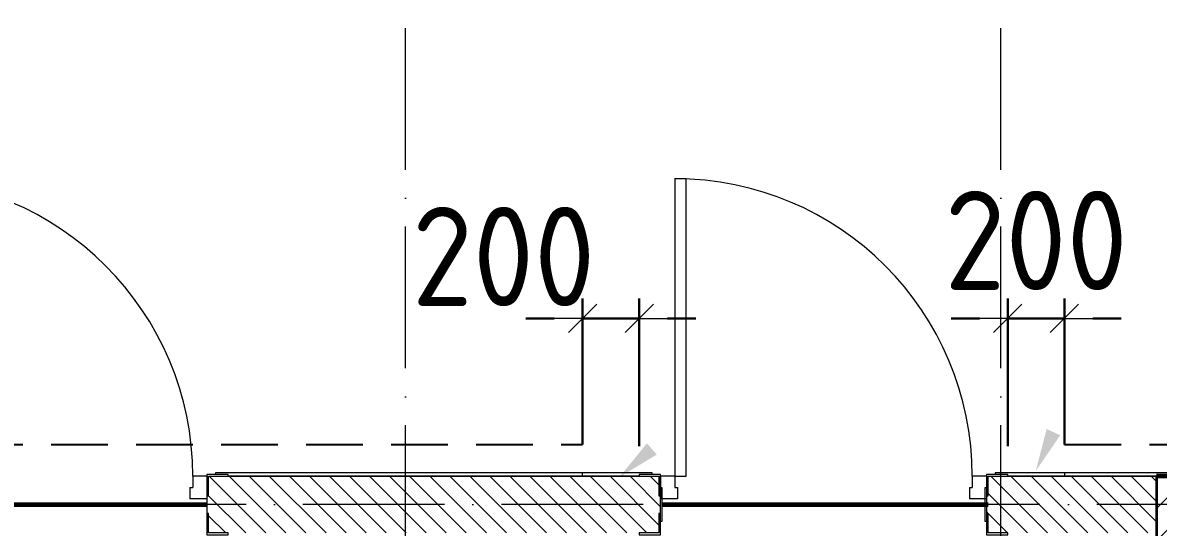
# Model space of a CAD drawing. Header units: millimetres. Extents: x -213536 to 1564669, y -45299 to 942238.
# Drawn here: x 575814 to 579820, y 432955 to 434735 of the extents above; entities that cross this region are included whole.
import ezdxf

# ---------------------------------------------------------------- set-up
doc = ezdxf.new("R2010")
doc.units = ezdxf.units.MM
doc.linetypes.add('50_200_ШТРИХ_1Т_ш5_п1_п1_', pattern=[700, 500, -100, 0, -100])
doc.linetypes.add('Штриховая _2 мм - 1 мм_', pattern=[300, 200, -100])
for name, color, linetype, lineweight in [('0-1', 7, 'Continuous', 5), ('0-2', 7, 'Continuous', 9), ('2.2) ПГП двери 2.4 -', 134, 'Continuous', 60), ('3) ЖБ 4м', 3, 'Continuous', 30), ('Каркас_Импост', 7, 'Continuous', 13), ('Несущие колонны', 7, 'Continuous', 9), ('Несущие колонны-1', 7, 'Continuous', 35), ('Обобщенные модели', 7, 'Continuous', 9), ('Общие ребра', 7, 'Continuous', 9), ('Оси-2', 7, '50_200_ШТРИХ_1Т_ш5_п1_п1_', 9), ('Открывание-1', 7, 'Continuous', 9), ('Панель', 7, 'Continuous', 13), ('Размеры', 7, 'Continuous', 15), ('Стены-1', 7, 'Continuous', 13), ('Текстовые примечания', 7, 'Continuous', 9), ('Штриховка разреза-1', 7, 'Continuous', 9)]:
    doc.layers.add(name, color=color, linetype=linetype, lineweight=lineweight)
doc.layers.add('СТ-1_1', color=7, linetype='Штриховая _2 мм - 1 мм_', lineweight=90, true_color=0x888888)
doc.layers.get('0-2').off()
doc.styles.add('СПДС', font='isocpeur.ttf', dxfattribs={"width": 0.9})
doc.dimstyles.new('Размера А3', dxfattribs={"dimtxt": 200, "dimasz": 100, "dimexe": 70, "dimexo": 100, "dimgap": 20, "dimtad": 1, "dimdec": 0, "dimrnd": 10, "dimzin": 0, "dimdsep": 46, "dimtxsty": 'СПДС', "dimblk": 'ARROWHEAD_6', "dimcen": 1, "dimclrd": 256, "dimclre": 256, "dimclrt": 256, "dimazin": 0, "dimtfac": 1, "dimtdec": 0, "dimtmove": 2, "dimatfit": 3, "dimfxl": 1, "dimtolj": 1, "dimtzin": 0, "dimarcsym": 0})

# ---------------------------------------------------------------- blocks, each defined once
blk = doc.blocks.new('ARROWHEAD_6')
at = {"color": 0, "linetype": 'Continuous'}
for p, q in [((-0.5, -0.5), (0.5, 0.5)), ((0, 0), (-1, 0))]:
    blk.add_line(p, q, dxfattribs=at)
blk = doc.blocks.new('*D4797')
at = {"layer": 'Defpoints', "color": 0, "transparency": 16777216}
for p in [(441617.1, 433692.4), (441417.1, 433147.4), (441617.1, 433141.4)]:
    blk.add_point(p, dxfattribs=at)
at = {"layer": 'Размеры', "lineweight": -2, "transparency": 16777216}
for p, q in [((441417.1, 433247.4), (441417.1, 433762.4)), ((441617.1, 433241.4), (441617.1, 433762.4)), ((441317.1, 433692.4), (441217.1, 433692.4)), ((441417.1, 433692.4), (441617.1, 433692.4)), ((441717.1, 433692.4), (441817.1, 433692.4))]:
    blk.add_line(p, q, dxfattribs=at)
at = {"layer": 'Размеры', "lineweight": -2, "transparency": 16777216, "xscale": 100, "yscale": 100, "zscale": 100}
blk.add_blockref('ARROWHEAD_6', (441417.1, 433692.4), dxfattribs=at)
at = {"layer": 'Размеры', "lineweight": -2, "transparency": 16777216, "xscale": 100, "yscale": 100, "zscale": 100, "rotation": 180}
blk.add_blockref('ARROWHEAD_6', (441617.1, 433692.4), dxfattribs=at)
at = {"layer": 'Размеры', "transparency": 16777216, "insert": (440815.1, 434085.7), "char_height": 350, "width": 1.866, "attachment_point": 1, "line_spacing_factor": 1.149209, "style": 'СПДС'}
blk.add_mtext('\\A1;200', dxfattribs=at)
blk = doc.blocks.new('*D4798')
at = {"layer": 'Defpoints', "color": 0, "transparency": 16777216}
for p in [(443117.1, 433692.4), (442917.1, 433141.4), (443117.1, 433147.4)]:
    blk.add_point(p, dxfattribs=at)
at = {"layer": 'Размеры', "lineweight": -2, "transparency": 16777216}
for p, q in [((442917.1, 433241.4), (442917.1, 433762.4)), ((443117.1, 433247.4), (443117.1, 433762.4)), ((442817.1, 433692.4), (442717.1, 433692.4)), ((442917.1, 433692.4), (443117.1, 433692.4)), ((443217.1, 433692.4), (443317.1, 433692.4))]:
    blk.add_line(p, q, dxfattribs=at)
at = {"layer": 'Размеры', "lineweight": -2, "transparency": 16777216, "xscale": 100, "yscale": 100, "zscale": 100}
blk.add_blockref('ARROWHEAD_6', (442917.1, 433692.4), dxfattribs=at)
at = {"layer": 'Размеры', "lineweight": -2, "transparency": 16777216, "xscale": 100, "yscale": 100, "zscale": 100, "rotation": 180}
blk.add_blockref('ARROWHEAD_6', (443117.1, 433692.4), dxfattribs=at)
at = {"layer": 'Размеры', "transparency": 16777216, "insert": (443017.1, 433967.4), "char_height": 350, "width": 1.866, "attachment_point": 5, "style": 'СПДС'}
blk.add_mtext('\\A1;200', dxfattribs=at)
blk = doc.blocks.new('BSC_Колонна _Прямоугольная - 500х500-V64-АИ2_03_План отделки стен 3-го этажа _Часть 2_')
at = {"layer": 'Несущие колонны'}
h = blk.add_hatch(dxfattribs=at)
h.set_pattern_fill('FP_72', color=256, style=0, pattern_type=2)
h.set_pattern_definition([(45, (-13000, -7650), (-114.0493, 114.0493), []), (45, (-12885.95, -7650), (-114.0493, 114.0493), [201.612, -40.322, 3.353, -36.97])])
h.paths.add_polyline_path([(-250, -250), (250, -250), (250, 250), (-250, 250)], flags=0)
at = {"layer": 'Несущие колонны-1'}
for p, q in [((250, 250), (-250, 250)), ((-250, 250), (-250, -250)), ((250, -250), (250, 250)), ((-250, -250), (250, -250))]:
    blk.add_line(p, q, dxfattribs=at)
blk = doc.blocks.new('Дверь_СКБ_1Ст_Внутренняя_ШЕР - СОШ_Д-12_Дв_1150x2100h_С_У учеников_ душевые-35410014-АИ2_03_План отделки стен 3-го этажа _Часть 2_')
at = {"layer": 'Каркас_Импост'}
for p, q in [((-512.5, 100), (-562.5, 100)), ((-512.5, 100), (-512.5, 60)), ((587.5, 100), (537.5, 100)), ((537.5, 100), (537.5, 60)), ((587.5, 100), (587.5, 20)), ((-512.5, 60), (-502.5, 60)), ((-502.5, 60), (-502.5, 20)), ((527.5, 60), (537.5, 60)), ((527.5, 60), (527.5, 20)), ((-562.5, 31), (-562.5, 20)), ((-502.5, 20), (-562.5, 20)), ((587.5, 20), (527.5, 20))]:
    blk.add_line(p, q, dxfattribs=at)
at = {"layer": 'Открывание-1'}
blk.add_arc((-512.5, 100), 1050, 360, 90, dxfattribs=at)
at = {"layer": 'Панель'}
for p, q in [((-512.5, 1150), (-472.5, 1150)), ((-512.5, 1150), (-512.5, 100)), ((-472.5, 100), (-472.5, 1150)), ((-512.5, 100), (-472.5, 100))]:
    blk.add_line(p, q, dxfattribs=at)
blk = doc.blocks.new('Дверь_СКБ_1Ст_Внутренняя_ШЕР - СОШ_Д-11_Дв_1150x2100h_с_у МГН и персонала_ КЛГ-28641133-АИ2_03_План отделки стен 3-го этажа _Часть 2_')
at = {"layer": 'Каркас_Импост'}
for p, q in [((-512.5, 100), (-562.5, 100)), ((-562.5, 100), (-562.5, 20)), ((-512.5, 100), (-512.5, 60)), ((587.5, 100), (537.5, 100)), ((537.5, 100), (537.5, 60)), ((587.5, 100), (587.5, 20)), ((-512.5, 60), (-502.5, 60)), ((-502.5, 60), (-502.5, 20)), ((527.5, 60), (537.5, 60)), ((527.5, 60), (527.5, 20)), ((-502.5, 20), (-562.5, 20)), ((587.5, 20), (527.5, 20))]:
    blk.add_line(p, q, dxfattribs=at)
at = {"layer": 'Открывание-1'}
blk.add_arc((-512.5, 100), 1050, 360, 90, dxfattribs=at)
at = {"layer": 'Панель'}
for p, q in [((-512.5, 1150), (-472.5, 1150)), ((-512.5, 1150), (-512.5, 100)), ((-472.5, 100), (-472.5, 1150)), ((-512.5, 100), (-472.5, 100))]:
    blk.add_line(p, q, dxfattribs=at)
blk = doc.blocks.new('154_Стойка_СКБ_Уголок - СМ-2180_200-28268025-АИ2_03_План отделки стен 3-го этажа _Часть 2_')
at = {"layer": 'Обобщенные модели'}
for p, q in [((125, 156), (125, 81)), ((200, 156), (125, 156)), ((131, 81), (131, 150)), ((131, 150), (200, 150)), ((200, 150), (200, 156)), ((125, 81), (131, 81)), ((131, 19), (125, 19)), ((125, 19), (125, -56)), ((131, -50), (131, 19)), ((125, -56), (200, -56)), ((200, -50), (131, -50)), ((200, -56), (200, -50))]:
    blk.add_line(p, q, dxfattribs=at)
blk = doc.blocks.new('Стойка_Влож_Полоса боковая - Полоса-28213942-АИ2_03_План отделки стен 3-го этажа _Часть 2_')
at = {"layer": 'Обобщенные модели'}
for p, q in [((-5, 60), (0, 60)), ((-5, -60), (-5, 60)), ((0, 31), (0, -31)), ((0, -60), (-5, -60))]:
    blk.add_line(p, q, dxfattribs=at)
blk = doc.blocks.new('0125-Р-ОО-Ш2-АР-о_23_10_2024_rvt-1-АИ2_03_План отделки стен 3-го этажа _Часть 2_')
at = {"layer": 'Штриховка разреза-1'}
h = blk.add_hatch(dxfattribs=at)
h.set_pattern_fill('FP_1', color=256, style=0, pattern_type=2)
h.set_pattern_definition([(135, (0, 0), (-35.35534, -35.35534), [])])
h.paths.add_polyline_path([(12717.6, 7700), (12750, 7700), (12750, 7900), (12156, 7900), (12156, 7831), (12150, 7831), (12150, 7769), (12156, 7769), (12156, 7700), (12225, 7700)], flags=0)
h.paths.add_polyline_path([(10387.7, 7700), (10994, 7700), (10994, 7769), (11000, 7769), (11000, 7831), (10994, 7831), (10994, 7900), (9406, 7900), (9406, 7831), (9400, 7831), (9400, 7769), (9406, 7769), (9406, 7700), (9921.7, 7700)], flags=0)
h.paths.add_polyline_path([(8175, 7700), (8244, 7700), (8244, 7769), (8250, 7769), (8250, 7831), (8244, 7831), (8244, 7900), (8150, 7900), (8150, 7700)], flags=0)
at = {"layer": 'Стены-1'}
for p, q in [((10925, 7900), (9475, 7900)), ((12750, 7900), (12225, 7900)), ((9400, 7831), (9400, 7769))]:
    blk.add_line(p, q, dxfattribs=at)
at = {"layer": '0-2'}
for name, p in [('Дверь_СКБ_1Ст_Внутренняя_ШЕР - СОШ_Д-12_Дв_1150x2100h_С_У учеников_ душевые-35410014-АИ2_03_План отделки стен 3-го этажа _Часть 2_', (8812.5, 7800)), ('Дверь_СКБ_1Ст_Внутренняя_ШЕР - СОШ_Д-11_Дв_1150x2100h_с_у МГН и персонала_ КЛГ-28641133-АИ2_03_План отделки стен 3-го этажа _Часть 2_', (11562.5, 7800)), ('154_Стойка_СКБ_Уголок - СМ-2180_200-28268025-АИ2_03_План отделки стен 3-го этажа _Часть 2_', (9275, 7750)), ('154_Стойка_СКБ_Уголок - СМ-2180_200-28268025-АИ2_03_План отделки стен 3-го этажа _Часть 2_', (12025, 7750)), ('BSC_Колонна _Прямоугольная - 500х500-V64-АИ2_03_План отделки стен 3-го этажа _Часть 2_', (13000, 7650)), ('Стойка_Влож_Полоса боковая - Полоса-28213942-АИ2_03_План отделки стен 3-го этажа _Часть 2_', (12150, 7800))]:
    blk.add_blockref(name, p, dxfattribs=at)
at = {"layer": '0-2', "rotation": 180}
for name, p in [('154_Стойка_СКБ_Уголок - СМ-2180_200-28268025-АИ2_03_План отделки стен 3-го этажа _Часть 2_', (11125, 7850)), ('Стойка_Влож_Полоса боковая - Полоса-28213942-АИ2_03_План отделки стен 3-го этажа _Часть 2_', (11000, 7800))]:
    blk.add_blockref(name, p, dxfattribs=at)
blk = doc.blocks.new('3этНиз')
at = {"layer": 'Текстовые примечания'}
for points in [[(443016.2, 433154.6), (443102.3, 433280.2), (443054.1, 433302.1)], [(441548.2, 433133.4), (441678.8, 433211.8), (441644.2, 433251.7)]]:
    blk.add_hatch(color=256, dxfattribs=at).paths.add_polyline_path(points, flags=0)
at = {"layer": 'Общие ребра'}
for p, q in [((441417.1, 433135.4), (441417.1, 433147.4)), ((443117.1, 433147.4), (443117.1, 433135.4))]:
    blk.add_line(p, q, dxfattribs=at)
at = {"layer": 'СТ-1_1', "lineweight": 25}
for p, q in [((438342.1, 433247.4), (441417.1, 433247.4)), ((443117.1, 433247.4), (454554.1, 433247.4))]:
    blk.add_line(p, q, dxfattribs=at)
at = {"layer": 'Стены-1'}
for p, q in [((441662.1, 433147.4), (440122.1, 433147.4)), ((440122.1, 433147.4), (440122.1, 433141.4)), ((440167.1, 433135.4), (441617.1, 433135.4)), ((441662.1, 433141.4), (441662.1, 433147.4)), ((444012.1, 433147.4), (442872.1, 433147.4)), ((442872.1, 433147.4), (442872.1, 433141.4)), ((442917.1, 433135.4), (443442.1, 433135.4))]:
    blk.add_line(p, q, dxfattribs=at)
at = {"layer": '0-1'}
blk.add_blockref('0125-Р-ОО-Ш2-АР-о_23_10_2024_rvt-1-АИ2_03_План отделки стен 3-го этажа _Часть 2_', (430692.1, 425235.4), dxfattribs=at)
blk = doc.blocks.new('Ось 3 этаж')
at = {"layer": 'Оси-2'}
for p, q in [((440792.1, 423014.8), (440792.1, 477896.8)), ((442892.1, 423014.8), (442892.1, 477896.8)), ((522142.1, 433035.4), (428373.3, 433035.4))]:
    blk.add_line(p, q, dxfattribs=at)
at = {"layer": 'Размеры'}
dim = blk.add_linear_dim(base=(443117.1, 433692.4), p1=(442917.1, 433141.4), p2=(443117.1, 433147.4), dimstyle='Размера А3', override={"dimtxt": 350}, dxfattribs=at)
dim.commit()
dim.dimension.update_dxf_attribs({"geometry": '*D4798', "text_midpoint": (443017.1, 433967.4)})
dim = blk.add_linear_dim(base=(441617.1, 433692.4), p1=(441417.1, 433147.4), p2=(441617.1, 433141.4), dimstyle='Размера А3', override={"dimtxt": 350}, dxfattribs=at)
dim.commit()
dim.dimension.update_dxf_attribs({"geometry": '*D4797', "text_midpoint": (441114.3, 433852.4), "dimtype": 160})

msp = doc.modelspace()

# ---------------------------------------------------------------- linework, layer by layer
at = {"layer": '2.2) ПГП двери 2.4 -', "color": 2}
for points in [[(575313.9, 433035.4), (576464.9, 433035.4)], [(578068.9, 433035.4), (579219.9, 433035.4)]]:
    msp.add_lwpolyline(points, dxfattribs=at)
at = {"layer": '3) ЖБ 4м', "color": 2, "lineweight": 60}
msp.add_lwpolyline([(580313.9, 433135.4), (579813.9, 433135.4)], dxfattribs=at)

# ---------------------------------------------------------------- block references
at = {"color": 5, "lineweight": 30}
msp.add_blockref('Ось 3 этаж', (136371.8, 0), dxfattribs=at)
at = {"layer": '3) ЖБ 4м'}
msp.add_blockref('3этНиз', (136371.8, 0), dxfattribs=at)

doc.saveas('drawing.dxf')
